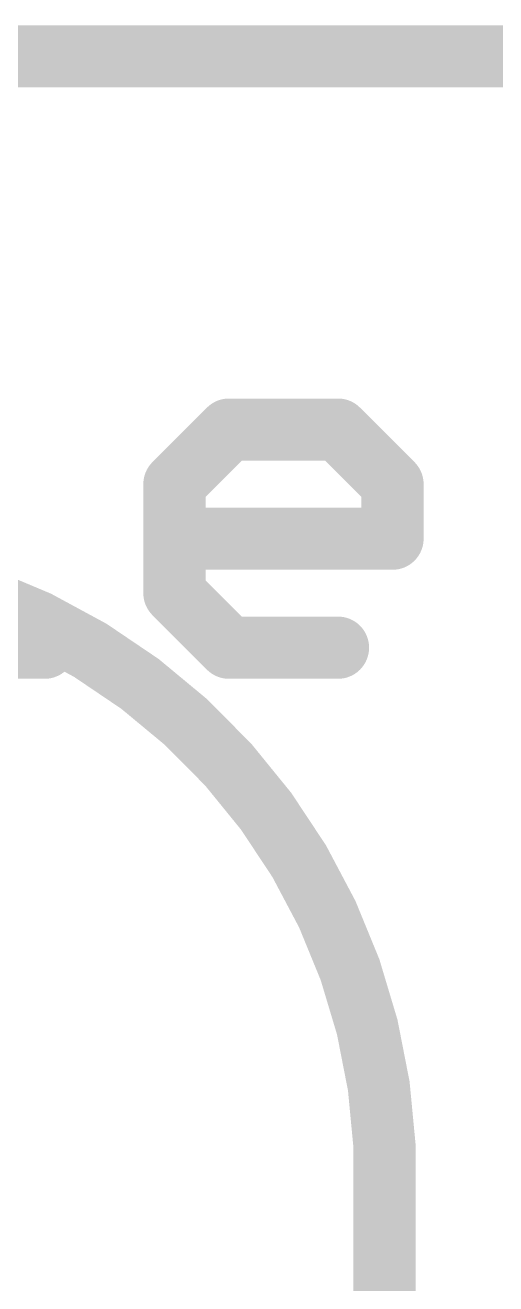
# Model space of a CAD drawing. Extents: x 0 to 108, y -18 to 20.
# Drawn here: x 14.702 to 16.238, y 15.043 to 19.152 of the extents above; entities that cross this region are included whole.
import ezdxf

# ---------------------------------------------------------------- set-up
doc = ezdxf.new("R2010")
doc.units = 0
for name, color, linetype in [('1', 12, 'CONTINUOUS'), ('16', 132, 'CONTINUOUS'), ('20', 53, 'CONTINUOUS'), ('21', 41, 'CONTINUOUS'), ('22', 40, 'CONTINUOUS')]:
    doc.layers.add(name, color=color, linetype=linetype)

msp = doc.modelspace()

# ---------------------------------------------------------------- linework, layer by layer
at = {"layer": '1', "const_width": 0.2032}
msp.add_lwpolyline([(19.05, 19.05), (0, 19.05)], dxfattribs=at)
at = {"layer": '16', "const_width": 0.2032}
msp.add_lwpolyline([(0, 19.05), (19.05, 19.05)], dxfattribs=at)
at = {"layer": '20', "const_width": 0.2032}
msp.add_lwpolyline([(19.05, 19.05), (0, 19.05)], dxfattribs=at)
at = {"layer": '21', "const_width": 0.2032}
for points in [[(15.1894, 17.6535), (15.3673, 17.8314)], [(15.3673, 17.8314), (15.7232, 17.8314)], [(15.7232, 17.8314), (15.9012, 17.6535)], [(15.1894, 17.2976), (15.1894, 17.6535)], [(15.9012, 17.6535), (15.9012, 17.4755)], [(15.9012, 17.4755), (15.1894, 17.4755)], [(15.3673, 17.1196), (15.1894, 17.2976)], [(14.4098, 17.1196), (14.7657, 17.1196)], [(15.7232, 17.1196), (15.3673, 17.1196)]]:
    msp.add_lwpolyline(points, dxfattribs=at)
at = {"layer": '21', "const_width": 0.1016}
for points in [[(15.3673, 17.8822, 1), (15.3673, 17.7806)], [(15.4032, 17.7955, 1), (15.3314, 17.8673)], [(15.7591, 17.8673, 1), (15.6873, 17.7955)], [(15.7232, 17.7806, 1), (15.7232, 17.8822)], [(15.2402, 17.6535, 1), (15.1386, 17.6535)], [(15.952, 17.6535, 1), (15.8504, 17.6535)], [(15.1535, 17.6894, 1), (15.2253, 17.6175)], [(15.8653, 17.6175, 1), (15.9371, 17.6894)], [(15.1894, 17.5263, 1), (15.1894, 17.4247)], [(15.9012, 17.4247, 1), (15.9012, 17.5263)], [(15.8504, 17.4755, 1), (15.952, 17.4755)], [(15.2253, 17.3335, 1), (15.1535, 17.2616)], [(15.1386, 17.2976, 1), (15.2402, 17.2976)], [(14.7657, 17.0688, 1), (14.7657, 17.1704)], [(15.3673, 17.1704, 1), (15.3673, 17.0688)], [(15.7232, 17.0688, 1), (15.7232, 17.1704)], [(15.3314, 17.0837, 1), (15.4032, 17.1555)]]:
    msp.add_lwpolyline(points, format="xyb", dxfattribs=at)
at = {"layer": '22'}
for points, const_width in [([(15.875, 15.494, 0.5973), (12.7, 17.018)], 0.2032), ([(15.9258, 15.494, 1), (15.8242, 15.494)], 0.1016), ([(15.8243, 15.4916, 1), (15.9257, 15.4964)], 0.1016)]:
    msp.add_lwpolyline(points, format="xyb", dxfattribs=dict(at, const_width=const_width))
at = {"layer": '22', "const_width": 0.2032}
msp.add_lwpolyline([(15.875, 13.97), (15.875, 15.494)], dxfattribs=at)

doc.saveas('drawing.dxf')
